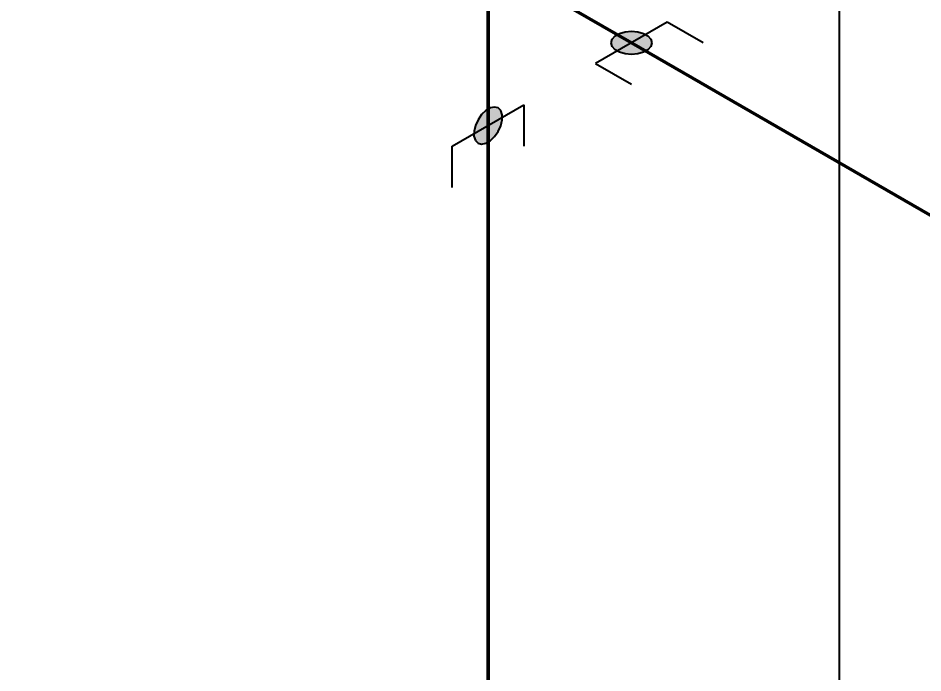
# Model space of a CAD drawing. Header units: millimetres. Extents: x 0 to 594, y 0 to 420.
# Drawn here: x 258.2 to 291.68, y 270.52 to 294.77 of the extents above; entities that cross this region are included whole.
import ezdxf

# ---------------------------------------------------------------- set-up
doc = ezdxf.new("R2010")
doc.units = ezdxf.units.MM
doc.header["$LTSCALE"] = 0.25
doc.layers.add('용접', color=1, linetype='Continuous')
doc.layers.add('치수', color=1, linetype='Continuous')
doc.layers.add('파이프 작은 보어', color=30, linetype='Continuous', lineweight=50)
doc.styles.add('AdskIsoMetric', font='arial.ttf', dxfattribs={"width": 0.8, "height": 2.5})
doc.styles.add('AdskIsoMetric-30', font='arial.ttf', dxfattribs={"width": 0.8, "height": 2.5})
doc.styles.add('AdskIsoMetric30', font='arial.ttf', dxfattribs={"width": 0.8, "oblique": 30, "height": 2.5})
doc.dimstyles.new('AdskIsoMetric', dxfattribs={"dimtxt": 2.5, "dimasz": 2.5, "dimexe": 1, "dimexo": 2, "dimgap": 0.8, "dimtad": 1, "dimdec": 0, "dimrnd": 1, "dimzin": 0, "dimdsep": 46, "dimtxsty": 'AdskIsoMetric', "dimcen": 0, "dimclrt": 7, "dimadec": 0, "dimazin": 0, "dimtfac": 1, "dimtdec": 0, "dimtmove": 1, "dimatfit": 3, "dimfxl": 0, "dimfrac": 2, "dimtolj": 1, "dimtzin": 0, "dimarcsym": 0})

# ---------------------------------------------------------------- blocks, each defined once
blk = doc.blocks.new('*D40')
at = {"layer": 'Defpoints', "color": 0}
for p in [(85.057, 307.918), (85.057, 292.918), (275.594, 197.911)]:
    blk.add_point(p, dxfattribs=at)
at = {"layer": '치수', "color": 0, "lineweight": -2}
for p, q in [((85.057, 305.608), (85.057, 291.763)), ((273.429, 184.161), (87.222, 291.668)), ((275.594, 195.601), (275.594, 181.756))]:
    blk.add_line(p, q, dxfattribs=at)
at = {"layer": '치수', "color": 0}
for points in [[(87.43, 292.029), (87.013, 291.307), (85.057, 292.918)], [(273.638, 184.521), (273.221, 183.8), (275.594, 182.911)]]:
    blk.add_solid(points, dxfattribs=at)
at = {"layer": '치수', "color": 7, "insert": (180.325, 240.531), "char_height": 2.5, "attachment_point": 5, "rotation": 330, "style": 'AdskIsoMetric-30'}
blk.add_mtext('\\A1;2672', dxfattribs=at)
blk = doc.blocks.new('*D41')
at = {"layer": 'Defpoints', "color": 0}
for p in [(275.594, 296.916), (288.585, 205.411), (275.594, 197.911)]:
    blk.add_point(p, dxfattribs=at)
at = {"layer": '치수', "color": 0, "lineweight": -2}
for p, q in [((277.594, 298.07), (289.585, 304.993)), ((288.585, 301.916), (288.585, 207.911)), ((277.594, 199.065), (289.585, 205.988))]:
    blk.add_line(p, q, dxfattribs=at)
at = {"layer": '치수', "color": 0}
for points in [[(288.168, 301.916), (289.001, 301.916), (288.585, 304.416)], [(288.168, 207.911), (289.001, 207.911), (288.585, 205.411)]]:
    blk.add_solid(points, dxfattribs=at)
at = {"layer": '치수', "color": 7, "insert": (286.319, 253.605), "char_height": 2.5, "attachment_point": 5, "rotation": 90, "style": 'AdskIsoMetric-30'}
blk.add_mtext('\\A1;4513', dxfattribs=at)
blk = doc.blocks.new('*D42')
at = {"layer": 'Defpoints', "color": 0}
for p in [(288.585, 304.416), (275.594, 296.916), (368.614, 243.211)]:
    blk.add_point(p, dxfattribs=at)
at = {"layer": '치수', "color": 0, "lineweight": -2}
for p, q in [((277.594, 298.07), (289.585, 304.993)), ((379.439, 251.961), (290.75, 303.166)), ((370.614, 244.366), (382.604, 251.288))]:
    blk.add_line(p, q, dxfattribs=at)
at = {"layer": '치수', "color": 0}
for points in [[(290.958, 303.527), (290.542, 302.805), (288.585, 304.416)], [(379.647, 252.322), (379.231, 251.6), (381.604, 250.711)]]:
    blk.add_solid(points, dxfattribs=at)
at = {"layer": '치수', "color": 7, "insert": (337.361, 278.872), "char_height": 2.5, "attachment_point": 5, "rotation": 330, "style": 'AdskIsoMetric30'}
blk.add_mtext('\\A1;706', dxfattribs=at)
blk = doc.blocks.new('엘보우-4-Iso2DSkew90')
at = {"color": 0, "linetype": 'ByBlock', "lineweight": -2, "extrusion": (-0.707107, -0.408248, 0.57735)}
for p, q in [((0, 0), (0, -6.124)), ((0, 0), (0, 0)), ((5.303, -3.062), (0, 0))]:
    blk.add_line(p, q, dxfattribs=at)
blk = doc.blocks.new('SocketWeld-2-IsoLeft')
blk.add_hatch(color=256).paths.add_polyline_path([(0.0405, 0.017), (0.0406, 0.0168), (0.0407, 0.0166), (0.0409, 0.0165), (0.041, 0.0163), (0.0412, 0.0161), (0.0413, 0.016), (0.0415, 0.0158), (0.0416, 0.0157), (0.0418, 0.0155), (0.0419, 0.0153), (0.042, 0.0152), (0.0422, 0.015), (0.0423, 0.0148), (0.0425, 0.0147), (0.0426, 0.0145), (0.0428, 0.0143), (0.0429, 0.0142), (0.0431, 0.014), (0.0432, 0.0138), (0.0433, 0.0137), (0.0435, 0.0135), (0.0436, 0.0134), (0.0438, 0.0132), (0.0439, 0.013), (0.0441, 0.0129), (0.0442, 0.0127), (0.0444, 0.0125), (0.0445, 0.0124), (0.0447, 0.0122), (0.0448, 0.012), (0.0449, 0.0119), (0.0451, 0.0117), (0.0452, 0.0115), (0.0454, 0.0114), (0.0455, 0.0112), (0.0457, 0.0111), (0.0458, 0.0109), (0.046, 0.0107), (0.0461, 0.0106), (0.0462, 0.0104), (0.0464, 0.0102), (0.0465, 0.0101), (0.0467, 0.0099), (0.0468, 0.0097), (0.047, 0.0096), (0.0471, 0.0094), (0.0473, 0.0092), (0.0474, 0.0091), (0.0476, 0.0089), (0.0476, 0.0089), (0.0476, 0.0087), (0.0477, 0.0086), (0.0477, 0.0084), (0.0478, 0.0082), (0.0478, 0.008), (0.0479, 0.0078), (0.0479, 0.0076), (0.048, 0.0075), (0.048, 0.0073), (0.0481, 0.0071), (0.0481, 0.0069), (0.0482, 0.0067), (0.0482, 0.0066), (0.0483, 0.0064), (0.0483, 0.0062), (0.0484, 0.006), (0.0484, 0.0058), (0.0485, 0.0056), (0.0485, 0.0055), (0.0486, 0.0053), (0.0486, 0.0051), (0.0487, 0.0049), (0.0487, 0.0047), (0.0488, 0.0046), (0.0488, 0.0044), (0.0489, 0.0042), (0.0489, 0.004), (0.049, 0.0038), (0.049, 0.0036), (0.0491, 0.0035), (0.0491, 0.0033), (0.0492, 0.0031), (0.0492, 0.0029), (0.0493, 0.0027), (0.0493, 0.0025), (0.0494, 0.0024), (0.0494, 0.0022), (0.0495, 0.002), (0.0495, 0.0018), (0.0496, 0.0016), (0.0496, 0.0015), (0.0497, 0.0013), (0.0497, 0.0011), (0.0498, 0.0009), (0.0498, 0.0007), (0.0499, 0.0005), (0.0499, 0.0004), (0.05, 0.0002), (0.05, 0), (0.05, 0), (0.05, -0.0002), (0.0499, -0.0004), (0.0499, -0.0005), (0.0498, -0.0007), (0.0498, -0.0009), (0.0497, -0.0011), (0.0497, -0.0013), (0.0496, -0.0015), (0.0496, -0.0016), (0.0495, -0.0018), (0.0495, -0.002), (0.0494, -0.0022), (0.0494, -0.0024), (0.0493, -0.0025), (0.0493, -0.0027), (0.0492, -0.0029), (0.0492, -0.0031), (0.0491, -0.0033), (0.0491, -0.0035), (0.049, -0.0036), (0.049, -0.0038), (0.0489, -0.004), (0.0489, -0.0042), (0.0488, -0.0044), (0.0488, -0.0046), (0.0487, -0.0047), (0.0487, -0.0049), (0.0486, -0.0051), (0.0486, -0.0053), (0.0485, -0.0055), (0.0485, -0.0056), (0.0484, -0.0058), (0.0484, -0.006), (0.0483, -0.0062), (0.0483, -0.0064), (0.0482, -0.0066), (0.0482, -0.0067), (0.0481, -0.0069), (0.0481, -0.0071), (0.048, -0.0073), (0.048, -0.0075), (0.0479, -0.0076), (0.0479, -0.0078), (0.0478, -0.008), (0.0478, -0.0082), (0.0477, -0.0084), (0.0477, -0.0086), (0.0476, -0.0087), (0.0476, -0.0089), (0.0476, -0.0089), (0.0474, -0.0091), (0.0473, -0.0092), (0.0471, -0.0094), (0.047, -0.0096), (0.0468, -0.0097), (0.0467, -0.0099), (0.0465, -0.0101), (0.0464, -0.0102), (0.0462, -0.0104), (0.0461, -0.0106), (0.046, -0.0107), (0.0458, -0.0109), (0.0457, -0.0111), (0.0455, -0.0112), (0.0454, -0.0114), (0.0452, -0.0115), (0.0451, -0.0117), (0.0449, -0.0119), (0.0448, -0.012), (0.0447, -0.0122), (0.0445, -0.0124), (0.0444, -0.0125), (0.0442, -0.0127), (0.0441, -0.0129), (0.0439, -0.013), (0.0438, -0.0132), (0.0436, -0.0134), (0.0435, -0.0135), (0.0433, -0.0137), (0.0432, -0.0138), (0.0431, -0.014), (0.0429, -0.0142), (0.0428, -0.0143), (0.0426, -0.0145), (0.0425, -0.0147), (0.0423, -0.0148), (0.0422, -0.015), (0.042, -0.0152), (0.0419, -0.0153), (0.0418, -0.0155), (0.0416, -0.0157), (0.0415, -0.0158), (0.0413, -0.016), (0.0412, -0.0161), (0.041, -0.0163), (0.0409, -0.0165), (0.0407, -0.0166), (0.0406, -0.0168), (0.0405, -0.017), (0.0405, -0.017), (0.0402, -0.0171), (0.04, -0.0172), (0.0398, -0.0174), (0.0395, -0.0175), (0.0393, -0.0176), (0.0391, -0.0177), (0.0389, -0.0179), (0.0386, -0.018), (0.0384, -0.0181), (0.0382, -0.0183), (0.038, -0.0184), (0.0377, -0.0185), (0.0375, -0.0187), (0.0373, -0.0188), (0.0371, -0.0189), (0.0368, -0.0191), (0.0366, -0.0192), (0.0364, -0.0193), (0.0362, -0.0194), (0.0359, -0.0196), (0.0357, -0.0197), (0.0355, -0.0198), (0.0353, -0.02), (0.035, -0.0201), (0.0348, -0.0202), (0.0346, -0.0204), (0.0344, -0.0205), (0.0341, -0.0206), (0.0339, -0.0207), (0.0337, -0.0209), (0.0335, -0.021), (0.0332, -0.0211), (0.033, -0.0213), (0.0328, -0.0214), (0.0325, -0.0215), (0.0323, -0.0217), (0.0321, -0.0218), (0.0319, -0.0219), (0.0316, -0.0221), (0.0314, -0.0222), (0.0312, -0.0223), (0.031, -0.0224), (0.0307, -0.0226), (0.0305, -0.0227), (0.0303, -0.0228), (0.0301, -0.023), (0.0298, -0.0231), (0.0296, -0.0232), (0.0294, -0.0234), (0.0294, -0.0234), (0.0291, -0.0234), (0.0288, -0.0235), (0.0285, -0.0236), (0.0283, -0.0237), (0.028, -0.0238), (0.0277, -0.0239), (0.0274, -0.0239), (0.0271, -0.024), (0.0268, -0.0241), (0.0265, -0.0242), (0.0263, -0.0243), (0.026, -0.0244), (0.0257, -0.0244), (0.0254, -0.0245), (0.0251, -0.0246), (0.0248, -0.0247), (0.0246, -0.0248), (0.0243, -0.0249), (0.024, -0.0249), (0.0237, -0.025), (0.0234, -0.0251), (0.0231, -0.0252), (0.0228, -0.0253), (0.0226, -0.0254), (0.0223, -0.0254), (0.022, -0.0255), (0.0217, -0.0256), (0.0214, -0.0257), (0.0211, -0.0258), (0.0209, -0.0259), (0.0206, -0.0259), (0.0203, -0.026), (0.02, -0.0261), (0.0197, -0.0262), (0.0194, -0.0263), (0.0191, -0.0264), (0.0189, -0.0265), (0.0186, -0.0265), (0.0183, -0.0266), (0.018, -0.0267), (0.0177, -0.0268), (0.0174, -0.0269), (0.0172, -0.027), (0.0169, -0.027), (0.0166, -0.0271), (0.0163, -0.0272), (0.016, -0.0273), (0.0157, -0.0274), (0.0155, -0.0275), (0.0155, -0.0275), (0.0151, -0.0275), (0.0148, -0.0275), (0.0145, -0.0275), (0.0142, -0.0276), (0.0139, -0.0276), (0.0136, -0.0276), (0.0132, -0.0277), (0.0129, -0.0277), (0.0126, -0.0277), (0.0123, -0.0277), (0.012, -0.0278), (0.0117, -0.0278), (0.0114, -0.0278), (0.011, -0.0279), (0.0107, -0.0279), (0.0104, -0.0279), (0.0101, -0.0279), (0.0098, -0.028), (0.0095, -0.028), (0.0091, -0.028), (0.0088, -0.0281), (0.0085, -0.0281), (0.0082, -0.0281), (0.0079, -0.0281), (0.0076, -0.0282), (0.0073, -0.0282), (0.0069, -0.0282), (0.0066, -0.0283), (0.0063, -0.0283), (0.006, -0.0283), (0.0057, -0.0283), (0.0054, -0.0284), (0.005, -0.0284), (0.0047, -0.0284), (0.0044, -0.0285), (0.0041, -0.0285), (0.0038, -0.0285), (0.0035, -0.0286), (0.0032, -0.0286), (0.0028, -0.0286), (0.0025, -0.0286), (0.0022, -0.0287), (0.0019, -0.0287), (0.0016, -0.0287), (0.0013, -0.0288), (0.0009, -0.0288), (0.0006, -0.0288), (0.0003, -0.0288), (0, -0.0289), (0, -0.0289), (-0.0003, -0.0288), (-0.0006, -0.0288), (-0.0009, -0.0288), (-0.0013, -0.0288), (-0.0016, -0.0287), (-0.0019, -0.0287), (-0.0022, -0.0287), (-0.0025, -0.0286), (-0.0028, -0.0286), (-0.0032, -0.0286), (-0.0035, -0.0286), (-0.0038, -0.0285), (-0.0041, -0.0285), (-0.0044, -0.0285), (-0.0047, -0.0284), (-0.005, -0.0284), (-0.0054, -0.0284), (-0.0057, -0.0283), (-0.006, -0.0283), (-0.0063, -0.0283), (-0.0066, -0.0283), (-0.0069, -0.0282), (-0.0073, -0.0282), (-0.0076, -0.0282), (-0.0079, -0.0281), (-0.0082, -0.0281), (-0.0085, -0.0281), (-0.0088, -0.0281), (-0.0091, -0.028), (-0.0095, -0.028), (-0.0098, -0.028), (-0.0101, -0.0279), (-0.0104, -0.0279), (-0.0107, -0.0279), (-0.011, -0.0279), (-0.0114, -0.0278), (-0.0117, -0.0278), (-0.012, -0.0278), (-0.0123, -0.0277), (-0.0126, -0.0277), (-0.0129, -0.0277), (-0.0132, -0.0277), (-0.0136, -0.0276), (-0.0139, -0.0276), (-0.0142, -0.0276), (-0.0145, -0.0275), (-0.0148, -0.0275), (-0.0151, -0.0275), (-0.0155, -0.0275), (-0.0155, -0.0275), (-0.0157, -0.0274), (-0.016, -0.0273), (-0.0163, -0.0272), (-0.0166, -0.0271), (-0.0169, -0.027), (-0.0172, -0.027), (-0.0174, -0.0269), (-0.0177, -0.0268), (-0.018, -0.0267), (-0.0183, -0.0266), (-0.0186, -0.0265), (-0.0189, -0.0265), (-0.0191, -0.0264), (-0.0194, -0.0263), (-0.0197, -0.0262), (-0.02, -0.0261), (-0.0203, -0.026), (-0.0206, -0.0259), (-0.0209, -0.0259), (-0.0211, -0.0258), (-0.0214, -0.0257), (-0.0217, -0.0256), (-0.022, -0.0255), (-0.0223, -0.0254), (-0.0226, -0.0254), (-0.0228, -0.0253), (-0.0231, -0.0252), (-0.0234, -0.0251), (-0.0237, -0.025), (-0.024, -0.0249), (-0.0243, -0.0249), (-0.0246, -0.0248), (-0.0248, -0.0247), (-0.0251, -0.0246), (-0.0254, -0.0245), (-0.0257, -0.0244), (-0.026, -0.0244), (-0.0263, -0.0243), (-0.0265, -0.0242), (-0.0268, -0.0241), (-0.0271, -0.024), (-0.0274, -0.0239), (-0.0277, -0.0239), (-0.028, -0.0238), (-0.0283, -0.0237), (-0.0285, -0.0236), (-0.0288, -0.0235), (-0.0291, -0.0234), (-0.0294, -0.0234), (-0.0294, -0.0234), (-0.0296, -0.0232), (-0.0298, -0.0231), (-0.0301, -0.023), (-0.0303, -0.0228), (-0.0305, -0.0227), (-0.0307, -0.0226), (-0.031, -0.0224), (-0.0312, -0.0223), (-0.0314, -0.0222), (-0.0316, -0.0221), (-0.0319, -0.0219), (-0.0321, -0.0218), (-0.0323, -0.0217), (-0.0325, -0.0215), (-0.0328, -0.0214), (-0.033, -0.0213), (-0.0332, -0.0211), (-0.0335, -0.021), (-0.0337, -0.0209), (-0.0339, -0.0207), (-0.0341, -0.0206), (-0.0344, -0.0205), (-0.0346, -0.0204), (-0.0348, -0.0202), (-0.035, -0.0201), (-0.0353, -0.02), (-0.0355, -0.0198), (-0.0357, -0.0197), (-0.0359, -0.0196), (-0.0362, -0.0194), (-0.0364, -0.0193), (-0.0366, -0.0192), (-0.0368, -0.0191), (-0.0371, -0.0189), (-0.0373, -0.0188), (-0.0375, -0.0187), (-0.0377, -0.0185), (-0.038, -0.0184), (-0.0382, -0.0183), (-0.0384, -0.0181), (-0.0386, -0.018), (-0.0389, -0.0179), (-0.0391, -0.0177), (-0.0393, -0.0176), (-0.0395, -0.0175), (-0.0398, -0.0174), (-0.04, -0.0172), (-0.0402, -0.0171), (-0.0405, -0.017), (-0.0405, -0.017), (-0.0406, -0.0168), (-0.0407, -0.0166), (-0.0409, -0.0165), (-0.041, -0.0163), (-0.0412, -0.0161), (-0.0413, -0.016), (-0.0415, -0.0158), (-0.0416, -0.0157), (-0.0418, -0.0155), (-0.0419, -0.0153), (-0.042, -0.0152), (-0.0422, -0.015), (-0.0423, -0.0148), (-0.0425, -0.0147), (-0.0426, -0.0145), (-0.0428, -0.0143), (-0.0429, -0.0142), (-0.0431, -0.014), (-0.0432, -0.0138), (-0.0433, -0.0137), (-0.0435, -0.0135), (-0.0436, -0.0134), (-0.0438, -0.0132), (-0.0439, -0.013), (-0.0441, -0.0129), (-0.0442, -0.0127), (-0.0444, -0.0125), (-0.0445, -0.0124), (-0.0447, -0.0122), (-0.0448, -0.012), (-0.0449, -0.0119), (-0.0451, -0.0117), (-0.0452, -0.0115), (-0.0454, -0.0114), (-0.0455, -0.0112), (-0.0457, -0.0111), (-0.0458, -0.0109), (-0.046, -0.0107), (-0.0461, -0.0106), (-0.0462, -0.0104), (-0.0464, -0.0102), (-0.0465, -0.0101), (-0.0467, -0.0099), (-0.0468, -0.0097), (-0.047, -0.0096), (-0.0471, -0.0094), (-0.0473, -0.0092), (-0.0474, -0.0091), (-0.0476, -0.0089), (-0.0476, -0.0089), (-0.0476, -0.0087), (-0.0477, -0.0086), (-0.0477, -0.0084), (-0.0478, -0.0082), (-0.0478, -0.008), (-0.0479, -0.0078), (-0.0479, -0.0076), (-0.048, -0.0075), (-0.048, -0.0073), (-0.0481, -0.0071), (-0.0481, -0.0069), (-0.0482, -0.0067), (-0.0482, -0.0066), (-0.0483, -0.0064), (-0.0483, -0.0062), (-0.0484, -0.006), (-0.0484, -0.0058), (-0.0485, -0.0056), (-0.0485, -0.0055), (-0.0486, -0.0053), (-0.0486, -0.0051), (-0.0487, -0.0049), (-0.0487, -0.0047), (-0.0488, -0.0046), (-0.0488, -0.0044), (-0.0489, -0.0042), (-0.0489, -0.004), (-0.049, -0.0038), (-0.049, -0.0036), (-0.0491, -0.0035), (-0.0491, -0.0033), (-0.0492, -0.0031), (-0.0492, -0.0029), (-0.0493, -0.0027), (-0.0493, -0.0025), (-0.0494, -0.0024), (-0.0494, -0.0022), (-0.0495, -0.002), (-0.0495, -0.0018), (-0.0496, -0.0016), (-0.0496, -0.0015), (-0.0497, -0.0013), (-0.0497, -0.0011), (-0.0498, -0.0009), (-0.0498, -0.0007), (-0.0499, -0.0005), (-0.0499, -0.0004), (-0.05, -0.0002), (-0.05, 0), (-0.05, 0), (-0.05, 0.0002), (-0.0499, 0.0004), (-0.0499, 0.0005), (-0.0498, 0.0007), (-0.0498, 0.0009), (-0.0497, 0.0011), (-0.0497, 0.0013), (-0.0496, 0.0015), (-0.0496, 0.0016), (-0.0495, 0.0018), (-0.0495, 0.002), (-0.0494, 0.0022), (-0.0494, 0.0024), (-0.0493, 0.0025), (-0.0493, 0.0027), (-0.0492, 0.0029), (-0.0492, 0.0031), (-0.0491, 0.0033), (-0.0491, 0.0035), (-0.049, 0.0036), (-0.049, 0.0038), (-0.0489, 0.004), (-0.0489, 0.0042), (-0.0488, 0.0044), (-0.0488, 0.0046), (-0.0487, 0.0047), (-0.0487, 0.0049), (-0.0486, 0.0051), (-0.0486, 0.0053), (-0.0485, 0.0055), (-0.0485, 0.0056), (-0.0484, 0.0058), (-0.0484, 0.006), (-0.0483, 0.0062), (-0.0483, 0.0064), (-0.0482, 0.0066), (-0.0482, 0.0067), (-0.0481, 0.0069), (-0.0481, 0.0071), (-0.048, 0.0073), (-0.048, 0.0075), (-0.0479, 0.0076), (-0.0479, 0.0078), (-0.0478, 0.008), (-0.0478, 0.0082), (-0.0477, 0.0084), (-0.0477, 0.0086), (-0.0476, 0.0087), (-0.0476, 0.0089), (-0.0476, 0.0089), (-0.0474, 0.0091), (-0.0473, 0.0092), (-0.0471, 0.0094), (-0.047, 0.0096), (-0.0468, 0.0097), (-0.0467, 0.0099), (-0.0465, 0.0101), (-0.0464, 0.0102), (-0.0462, 0.0104), (-0.0461, 0.0106), (-0.046, 0.0107), (-0.0458, 0.0109), (-0.0457, 0.0111), (-0.0455, 0.0112), (-0.0454, 0.0114), (-0.0452, 0.0115), (-0.0451, 0.0117), (-0.0449, 0.0119), (-0.0448, 0.012), (-0.0447, 0.0122), (-0.0445, 0.0124), (-0.0444, 0.0125), (-0.0442, 0.0127), (-0.0441, 0.0129), (-0.0439, 0.013), (-0.0438, 0.0132), (-0.0436, 0.0134), (-0.0435, 0.0135), (-0.0433, 0.0137), (-0.0432, 0.0138), (-0.0431, 0.014), (-0.0429, 0.0142), (-0.0428, 0.0143), (-0.0426, 0.0145), (-0.0425, 0.0147), (-0.0423, 0.0148), (-0.0422, 0.015), (-0.042, 0.0152), (-0.0419, 0.0153), (-0.0418, 0.0155), (-0.0416, 0.0157), (-0.0415, 0.0158), (-0.0413, 0.016), (-0.0412, 0.0161), (-0.041, 0.0163), (-0.0409, 0.0165), (-0.0407, 0.0166), (-0.0406, 0.0168), (-0.0405, 0.017), (-0.0405, 0.017), (-0.0402, 0.0171), (-0.04, 0.0172), (-0.0398, 0.0174), (-0.0395, 0.0175), (-0.0393, 0.0176), (-0.0391, 0.0177), (-0.0389, 0.0179), (-0.0386, 0.018), (-0.0384, 0.0181), (-0.0382, 0.0183), (-0.038, 0.0184), (-0.0377, 0.0185), (-0.0375, 0.0187), (-0.0373, 0.0188), (-0.0371, 0.0189), (-0.0368, 0.0191), (-0.0366, 0.0192), (-0.0364, 0.0193), (-0.0362, 0.0194), (-0.0359, 0.0196), (-0.0357, 0.0197), (-0.0355, 0.0198), (-0.0353, 0.02), (-0.035, 0.0201), (-0.0348, 0.0202), (-0.0346, 0.0204), (-0.0344, 0.0205), (-0.0341, 0.0206), (-0.0339, 0.0207), (-0.0337, 0.0209), (-0.0335, 0.021), (-0.0332, 0.0211), (-0.033, 0.0213), (-0.0328, 0.0214), (-0.0325, 0.0215), (-0.0323, 0.0217), (-0.0321, 0.0218), (-0.0319, 0.0219), (-0.0316, 0.0221), (-0.0314, 0.0222), (-0.0312, 0.0223), (-0.031, 0.0224), (-0.0307, 0.0226), (-0.0305, 0.0227), (-0.0303, 0.0228), (-0.0301, 0.023), (-0.0298, 0.0231), (-0.0296, 0.0232), (-0.0294, 0.0234), (-0.0294, 0.0234), (-0.0291, 0.0234), (-0.0288, 0.0235), (-0.0285, 0.0236), (-0.0283, 0.0237), (-0.028, 0.0238), (-0.0277, 0.0239), (-0.0274, 0.0239), (-0.0271, 0.024), (-0.0268, 0.0241), (-0.0265, 0.0242), (-0.0263, 0.0243), (-0.026, 0.0244), (-0.0257, 0.0244), (-0.0254, 0.0245), (-0.0251, 0.0246), (-0.0248, 0.0247), (-0.0246, 0.0248), (-0.0243, 0.0249), (-0.024, 0.0249), (-0.0237, 0.025), (-0.0234, 0.0251), (-0.0231, 0.0252), (-0.0228, 0.0253), (-0.0226, 0.0254), (-0.0223, 0.0254), (-0.022, 0.0255), (-0.0217, 0.0256), (-0.0214, 0.0257), (-0.0211, 0.0258), (-0.0209, 0.0259), (-0.0206, 0.0259), (-0.0203, 0.026), (-0.02, 0.0261), (-0.0197, 0.0262), (-0.0194, 0.0263), (-0.0191, 0.0264), (-0.0189, 0.0265), (-0.0186, 0.0265), (-0.0183, 0.0266), (-0.018, 0.0267), (-0.0177, 0.0268), (-0.0174, 0.0269), (-0.0172, 0.027), (-0.0169, 0.027), (-0.0166, 0.0271), (-0.0163, 0.0272), (-0.016, 0.0273), (-0.0157, 0.0274), (-0.0155, 0.0275), (-0.0155, 0.0275), (-0.0151, 0.0275), (-0.0148, 0.0275), (-0.0145, 0.0275), (-0.0142, 0.0276), (-0.0139, 0.0276), (-0.0136, 0.0276), (-0.0132, 0.0277), (-0.0129, 0.0277), (-0.0126, 0.0277), (-0.0123, 0.0277), (-0.012, 0.0278), (-0.0117, 0.0278), (-0.0114, 0.0278), (-0.011, 0.0279), (-0.0107, 0.0279), (-0.0104, 0.0279), (-0.0101, 0.0279), (-0.0098, 0.028), (-0.0095, 0.028), (-0.0091, 0.028), (-0.0088, 0.0281), (-0.0085, 0.0281), (-0.0082, 0.0281), (-0.0079, 0.0281), (-0.0076, 0.0282), (-0.0073, 0.0282), (-0.0069, 0.0282), (-0.0066, 0.0283), (-0.0063, 0.0283), (-0.006, 0.0283), (-0.0057, 0.0283), (-0.0054, 0.0284), (-0.005, 0.0284), (-0.0047, 0.0284), (-0.0044, 0.0285), (-0.0041, 0.0285), (-0.0038, 0.0285), (-0.0035, 0.0286), (-0.0032, 0.0286), (-0.0028, 0.0286), (-0.0025, 0.0286), (-0.0022, 0.0287), (-0.0019, 0.0287), (-0.0016, 0.0287), (-0.0013, 0.0288), (-0.0009, 0.0288), (-0.0006, 0.0288), (-0.0003, 0.0288), (0, 0.0289), (0, 0.0289), (0.0003, 0.0288), (0.0006, 0.0288), (0.0009, 0.0288), (0.0013, 0.0288), (0.0016, 0.0287), (0.0019, 0.0287), (0.0022, 0.0287), (0.0025, 0.0286), (0.0028, 0.0286), (0.0032, 0.0286), (0.0035, 0.0286), (0.0038, 0.0285), (0.0041, 0.0285), (0.0044, 0.0285), (0.0047, 0.0284), (0.005, 0.0284), (0.0054, 0.0284), (0.0057, 0.0283), (0.006, 0.0283), (0.0063, 0.0283), (0.0066, 0.0283), (0.0069, 0.0282), (0.0073, 0.0282), (0.0076, 0.0282), (0.0079, 0.0281), (0.0082, 0.0281), (0.0085, 0.0281), (0.0088, 0.0281), (0.0091, 0.028), (0.0095, 0.028), (0.0098, 0.028), (0.0101, 0.0279), (0.0104, 0.0279), (0.0107, 0.0279), (0.011, 0.0279), (0.0114, 0.0278), (0.0117, 0.0278), (0.012, 0.0278), (0.0123, 0.0277), (0.0126, 0.0277), (0.0129, 0.0277), (0.0132, 0.0277), (0.0136, 0.0276), (0.0139, 0.0276), (0.0142, 0.0276), (0.0145, 0.0275), (0.0148, 0.0275), (0.0151, 0.0275), (0.0155, 0.0275), (0.0155, 0.0275), (0.0157, 0.0274), (0.016, 0.0273), (0.0163, 0.0272), (0.0166, 0.0271), (0.0169, 0.027), (0.0172, 0.027), (0.0174, 0.0269), (0.0177, 0.0268), (0.018, 0.0267), (0.0183, 0.0266), (0.0186, 0.0265), (0.0189, 0.0265), (0.0191, 0.0264), (0.0194, 0.0263), (0.0197, 0.0262), (0.02, 0.0261), (0.0203, 0.026), (0.0206, 0.0259), (0.0209, 0.0259), (0.0211, 0.0258), (0.0214, 0.0257), (0.0217, 0.0256), (0.022, 0.0255), (0.0223, 0.0254), (0.0226, 0.0254), (0.0228, 0.0253), (0.0231, 0.0252), (0.0234, 0.0251), (0.0237, 0.025), (0.024, 0.0249), (0.0243, 0.0249), (0.0246, 0.0248), (0.0248, 0.0247), (0.0251, 0.0246), (0.0254, 0.0245), (0.0257, 0.0244), (0.026, 0.0244), (0.0263, 0.0243), (0.0265, 0.0242), (0.0268, 0.0241), (0.0271, 0.024), (0.0274, 0.0239), (0.0277, 0.0239), (0.028, 0.0238), (0.0283, 0.0237), (0.0285, 0.0236), (0.0288, 0.0235), (0.0291, 0.0234), (0.0294, 0.0234), (0.0294, 0.0234), (0.0296, 0.0232), (0.0298, 0.0231), (0.0301, 0.023), (0.0303, 0.0228), (0.0305, 0.0227), (0.0307, 0.0226), (0.031, 0.0224), (0.0312, 0.0223), (0.0314, 0.0222), (0.0316, 0.0221), (0.0319, 0.0219), (0.0321, 0.0218), (0.0323, 0.0217), (0.0325, 0.0215), (0.0328, 0.0214), (0.033, 0.0213), (0.0332, 0.0211), (0.0335, 0.021), (0.0337, 0.0209), (0.0339, 0.0207), (0.0341, 0.0206), (0.0344, 0.0205), (0.0346, 0.0204), (0.0348, 0.0202), (0.035, 0.0201), (0.0353, 0.02), (0.0355, 0.0198), (0.0357, 0.0197), (0.0359, 0.0196), (0.0362, 0.0194), (0.0364, 0.0193), (0.0366, 0.0192), (0.0368, 0.0191), (0.0371, 0.0189), (0.0373, 0.0188), (0.0375, 0.0187), (0.0377, 0.0185), (0.038, 0.0184), (0.0382, 0.0183), (0.0384, 0.0181), (0.0386, 0.018), (0.0389, 0.0179), (0.0391, 0.0177), (0.0393, 0.0176), (0.0395, 0.0175), (0.0398, 0.0174), (0.04, 0.0172), (0.0402, 0.0171)], flags=0)
at = {"color": 0, "linetype": 'ByBlock', "lineweight": -2, "extrusion": (0, -0.816497, -0.57735)}
for p, q in [((0.0884, 0.051), (0, 0.1021)), ((-0.0884, -0.051), (0.0884, 0.051)), ((-0.0405, 0.017), (-0.0294, 0.0234)), ((-0.0294, 0.0234), (-0.0155, 0.0275)), ((-0.0155, 0.0275), (0, 0.0289)), ((0, 0.0289), (0.0155, 0.0275)), ((0.0155, 0.0275), (0.0294, 0.0234)), ((0.0294, 0.0234), (0.0405, 0.017)), ((-0.1768, 0), (-0.0884, -0.051)), ((-0.05, 0), (-0.0476, 0.0089)), ((-0.0476, -0.0089), (-0.05, 0)), ((-0.0476, 0.0089), (-0.0405, 0.017)), ((0.0405, 0.017), (0.0476, 0.0089)), ((0.0476, 0.0089), (0.05, 0)), ((-0.0405, -0.017), (-0.0476, -0.0089)), ((-0.0294, -0.0234), (-0.0405, -0.017)), ((0.0405, -0.017), (0.0294, -0.0234)), ((0.0476, -0.0089), (0.0405, -0.017)), ((0.05, 0), (0.0476, -0.0089)), ((-0.0155, -0.0275), (-0.0294, -0.0234)), ((0, -0.0289), (-0.0155, -0.0275)), ((0.0155, -0.0275), (0, -0.0289)), ((0.0294, -0.0234), (0.0155, -0.0275))]:
    blk.add_line(p, q, dxfattribs=at)
blk = doc.blocks.new('SocketWeld-2-IsoRight')
blk.add_hatch(color=256).paths.add_polyline_path([(0.0055, -0.0435), (0.0057, -0.0436), (0.006, -0.0436), (0.0062, -0.0436), (0.0064, -0.0437), (0.0066, -0.0437), (0.0068, -0.0438), (0.007, -0.0438), (0.0072, -0.0439), (0.0075, -0.0439), (0.0077, -0.0439), (0.0079, -0.044), (0.0081, -0.044), (0.0083, -0.0441), (0.0085, -0.0441), (0.0088, -0.0442), (0.009, -0.0442), (0.0092, -0.0443), (0.0094, -0.0443), (0.0096, -0.0443), (0.0098, -0.0444), (0.01, -0.0444), (0.0103, -0.0445), (0.0105, -0.0445), (0.0107, -0.0446), (0.0109, -0.0446), (0.0111, -0.0446), (0.0113, -0.0447), (0.0115, -0.0447), (0.0118, -0.0448), (0.012, -0.0448), (0.0122, -0.0449), (0.0124, -0.0449), (0.0126, -0.0449), (0.0128, -0.045), (0.013, -0.045), (0.0133, -0.0451), (0.0135, -0.0451), (0.0137, -0.0452), (0.0139, -0.0452), (0.0141, -0.0453), (0.0143, -0.0453), (0.0145, -0.0453), (0.0148, -0.0454), (0.015, -0.0454), (0.0152, -0.0455), (0.0154, -0.0455), (0.0156, -0.0456), (0.0158, -0.0456), (0.0161, -0.0456), (0.0161, -0.0456), (0.0162, -0.0456), (0.0164, -0.0455), (0.0166, -0.0455), (0.0168, -0.0455), (0.017, -0.0454), (0.0171, -0.0454), (0.0173, -0.0453), (0.0175, -0.0453), (0.0177, -0.0452), (0.0179, -0.0452), (0.0181, -0.0451), (0.0182, -0.0451), (0.0184, -0.045), (0.0186, -0.045), (0.0188, -0.0449), (0.019, -0.0449), (0.0192, -0.0448), (0.0193, -0.0448), (0.0195, -0.0447), (0.0197, -0.0447), (0.0199, -0.0446), (0.0201, -0.0446), (0.0203, -0.0445), (0.0204, -0.0445), (0.0206, -0.0444), (0.0208, -0.0444), (0.021, -0.0444), (0.0212, -0.0443), (0.0213, -0.0443), (0.0215, -0.0442), (0.0217, -0.0442), (0.0219, -0.0441), (0.0221, -0.0441), (0.0223, -0.044), (0.0224, -0.044), (0.0226, -0.0439), (0.0228, -0.0439), (0.023, -0.0438), (0.0232, -0.0438), (0.0234, -0.0437), (0.0235, -0.0437), (0.0237, -0.0436), (0.0239, -0.0436), (0.0241, -0.0435), (0.0243, -0.0435), (0.0245, -0.0434), (0.0246, -0.0434), (0.0248, -0.0433), (0.025, -0.0433), (0.025, -0.0433), (0.0251, -0.0432), (0.0253, -0.043), (0.0254, -0.0429), (0.0255, -0.0428), (0.0257, -0.0426), (0.0258, -0.0425), (0.0259, -0.0424), (0.0261, -0.0422), (0.0262, -0.0421), (0.0263, -0.042), (0.0265, -0.0418), (0.0266, -0.0417), (0.0267, -0.0416), (0.0269, -0.0414), (0.027, -0.0413), (0.0271, -0.0412), (0.0273, -0.041), (0.0274, -0.0409), (0.0275, -0.0408), (0.0277, -0.0406), (0.0278, -0.0405), (0.0279, -0.0403), (0.0281, -0.0402), (0.0282, -0.0401), (0.0283, -0.0399), (0.0284, -0.0398), (0.0286, -0.0397), (0.0287, -0.0395), (0.0288, -0.0394), (0.029, -0.0393), (0.0291, -0.0391), (0.0292, -0.039), (0.0294, -0.0389), (0.0295, -0.0387), (0.0296, -0.0386), (0.0298, -0.0385), (0.0299, -0.0383), (0.03, -0.0382), (0.0302, -0.0381), (0.0303, -0.0379), (0.0304, -0.0378), (0.0306, -0.0377), (0.0307, -0.0375), (0.0308, -0.0374), (0.031, -0.0373), (0.0311, -0.0371), (0.0312, -0.037), (0.0314, -0.0369), (0.0315, -0.0367), (0.0315, -0.0367), (0.0316, -0.0365), (0.0316, -0.0363), (0.0317, -0.0361), (0.0318, -0.0359), (0.0319, -0.0357), (0.0319, -0.0355), (0.032, -0.0353), (0.0321, -0.0351), (0.0321, -0.0349), (0.0322, -0.0346), (0.0323, -0.0344), (0.0323, -0.0342), (0.0324, -0.034), (0.0325, -0.0338), (0.0325, -0.0336), (0.0326, -0.0334), (0.0327, -0.0332), (0.0328, -0.033), (0.0328, -0.0328), (0.0329, -0.0326), (0.033, -0.0324), (0.033, -0.0322), (0.0331, -0.0319), (0.0332, -0.0317), (0.0332, -0.0315), (0.0333, -0.0313), (0.0334, -0.0311), (0.0335, -0.0309), (0.0335, -0.0307), (0.0336, -0.0305), (0.0337, -0.0303), (0.0337, -0.0301), (0.0338, -0.0299), (0.0339, -0.0297), (0.0339, -0.0295), (0.034, -0.0292), (0.0341, -0.029), (0.0342, -0.0288), (0.0342, -0.0286), (0.0343, -0.0284), (0.0344, -0.0282), (0.0344, -0.028), (0.0345, -0.0278), (0.0346, -0.0276), (0.0346, -0.0274), (0.0347, -0.0272), (0.0348, -0.027), (0.0349, -0.0268), (0.0349, -0.0265), (0.0349, -0.0265), (0.0349, -0.0263), (0.0349, -0.026), (0.0349, -0.0258), (0.0349, -0.0255), (0.0349, -0.0252), (0.0349, -0.025), (0.0349, -0.0247), (0.0349, -0.0245), (0.0349, -0.0242), (0.0349, -0.0239), (0.0349, -0.0237), (0.0349, -0.0234), (0.0349, -0.0232), (0.0349, -0.0229), (0.0349, -0.0226), (0.0349, -0.0224), (0.0349, -0.0221), (0.0349, -0.0219), (0.0349, -0.0216), (0.0349, -0.0213), (0.0349, -0.0211), (0.0349, -0.0208), (0.0349, -0.0206), (0.0349, -0.0203), (0.0349, -0.02), (0.0349, -0.0198), (0.0349, -0.0195), (0.0349, -0.0192), (0.0349, -0.019), (0.0349, -0.0187), (0.0349, -0.0185), (0.0349, -0.0182), (0.0349, -0.0179), (0.0349, -0.0177), (0.0349, -0.0174), (0.0349, -0.0172), (0.0349, -0.0169), (0.0349, -0.0166), (0.0349, -0.0164), (0.0349, -0.0161), (0.0349, -0.0159), (0.0349, -0.0156), (0.0349, -0.0153), (0.0349, -0.0151), (0.0349, -0.0148), (0.0349, -0.0146), (0.0349, -0.0143), (0.0349, -0.014), (0.0349, -0.0138), (0.0349, -0.0138), (0.0349, -0.0135), (0.0348, -0.0132), (0.0347, -0.0129), (0.0346, -0.0126), (0.0346, -0.0123), (0.0345, -0.012), (0.0344, -0.0118), (0.0344, -0.0115), (0.0343, -0.0112), (0.0342, -0.0109), (0.0342, -0.0106), (0.0341, -0.0103), (0.034, -0.01), (0.0339, -0.0097), (0.0339, -0.0095), (0.0338, -0.0092), (0.0337, -0.0089), (0.0337, -0.0086), (0.0336, -0.0083), (0.0335, -0.008), (0.0335, -0.0077), (0.0334, -0.0074), (0.0333, -0.0071), (0.0332, -0.0069), (0.0332, -0.0066), (0.0331, -0.0063), (0.033, -0.006), (0.033, -0.0057), (0.0329, -0.0054), (0.0328, -0.0051), (0.0328, -0.0048), (0.0327, -0.0046), (0.0326, -0.0043), (0.0325, -0.004), (0.0325, -0.0037), (0.0324, -0.0034), (0.0323, -0.0031), (0.0323, -0.0028), (0.0322, -0.0025), (0.0321, -0.0022), (0.0321, -0.002), (0.032, -0.0017), (0.0319, -0.0014), (0.0319, -0.0011), (0.0318, -0.0008), (0.0317, -0.0005), (0.0316, -0.0002), (0.0316, 0.0001), (0.0315, 0.0003), (0.0315, 0.0003), (0.0314, 0.0006), (0.0312, 0.0009), (0.0311, 0.0012), (0.031, 0.0015), (0.0308, 0.0018), (0.0307, 0.0021), (0.0306, 0.0024), (0.0304, 0.0026), (0.0303, 0.0029), (0.0302, 0.0032), (0.03, 0.0035), (0.0299, 0.0038), (0.0298, 0.0041), (0.0296, 0.0044), (0.0295, 0.0047), (0.0294, 0.0049), (0.0292, 0.0052), (0.0291, 0.0055), (0.029, 0.0058), (0.0288, 0.0061), (0.0287, 0.0064), (0.0286, 0.0067), (0.0284, 0.007), (0.0283, 0.0072), (0.0282, 0.0075), (0.0281, 0.0078), (0.0279, 0.0081), (0.0278, 0.0084), (0.0277, 0.0087), (0.0275, 0.009), (0.0274, 0.0093), (0.0273, 0.0095), (0.0271, 0.0098), (0.027, 0.0101), (0.0269, 0.0104), (0.0267, 0.0107), (0.0266, 0.011), (0.0265, 0.0113), (0.0263, 0.0116), (0.0262, 0.0118), (0.0261, 0.0121), (0.0259, 0.0124), (0.0258, 0.0127), (0.0257, 0.013), (0.0255, 0.0133), (0.0254, 0.0136), (0.0253, 0.0139), (0.0251, 0.0141), (0.025, 0.0144), (0.025, 0.0144), (0.0248, 0.0147), (0.0246, 0.015), (0.0245, 0.0152), (0.0243, 0.0155), (0.0241, 0.0157), (0.0239, 0.016), (0.0237, 0.0162), (0.0235, 0.0165), (0.0234, 0.0168), (0.0232, 0.017), (0.023, 0.0173), (0.0228, 0.0175), (0.0226, 0.0178), (0.0224, 0.0181), (0.0223, 0.0183), (0.0221, 0.0186), (0.0219, 0.0188), (0.0217, 0.0191), (0.0215, 0.0193), (0.0213, 0.0196), (0.0212, 0.0199), (0.021, 0.0201), (0.0208, 0.0204), (0.0206, 0.0206), (0.0204, 0.0209), (0.0203, 0.0212), (0.0201, 0.0214), (0.0199, 0.0217), (0.0197, 0.0219), (0.0195, 0.0222), (0.0193, 0.0225), (0.0192, 0.0227), (0.019, 0.023), (0.0188, 0.0232), (0.0186, 0.0235), (0.0184, 0.0237), (0.0182, 0.024), (0.0181, 0.0243), (0.0179, 0.0245), (0.0177, 0.0248), (0.0175, 0.025), (0.0173, 0.0253), (0.0171, 0.0256), (0.017, 0.0258), (0.0168, 0.0261), (0.0166, 0.0263), (0.0164, 0.0266), (0.0162, 0.0268), (0.0161, 0.0271), (0.0161, 0.0271), (0.0158, 0.0273), (0.0156, 0.0275), (0.0154, 0.0277), (0.0152, 0.0279), (0.015, 0.0281), (0.0148, 0.0283), (0.0145, 0.0285), (0.0143, 0.0287), (0.0141, 0.0289), (0.0139, 0.0292), (0.0137, 0.0294), (0.0135, 0.0296), (0.0133, 0.0298), (0.013, 0.03), (0.0128, 0.0302), (0.0126, 0.0304), (0.0124, 0.0306), (0.0122, 0.0308), (0.012, 0.031), (0.0118, 0.0312), (0.0115, 0.0314), (0.0113, 0.0316), (0.0111, 0.0318), (0.0109, 0.032), (0.0107, 0.0322), (0.0105, 0.0324), (0.0103, 0.0326), (0.01, 0.0328), (0.0098, 0.033), (0.0096, 0.0332), (0.0094, 0.0334), (0.0092, 0.0337), (0.009, 0.0339), (0.0088, 0.0341), (0.0085, 0.0343), (0.0083, 0.0345), (0.0081, 0.0347), (0.0079, 0.0349), (0.0077, 0.0351), (0.0075, 0.0353), (0.0072, 0.0355), (0.007, 0.0357), (0.0068, 0.0359), (0.0066, 0.0361), (0.0064, 0.0363), (0.0062, 0.0365), (0.006, 0.0367), (0.0057, 0.0369), (0.0055, 0.0371), (0.0055, 0.0371), (0.0053, 0.0373), (0.0051, 0.0374), (0.0049, 0.0375), (0.0046, 0.0377), (0.0044, 0.0378), (0.0042, 0.0379), (0.004, 0.038), (0.0037, 0.0382), (0.0035, 0.0383), (0.0033, 0.0384), (0.003, 0.0386), (0.0028, 0.0387), (0.0026, 0.0388), (0.0024, 0.039), (0.0021, 0.0391), (0.0019, 0.0392), (0.0017, 0.0393), (0.0015, 0.0395), (0.0012, 0.0396), (0.001, 0.0397), (0.0008, 0.0399), (0.0006, 0.04), (0.0003, 0.0401), (0.0001, 0.0403), (-0.0001, 0.0404), (-0.0003, 0.0405), (-0.0006, 0.0406), (-0.0008, 0.0408), (-0.001, 0.0409), (-0.0012, 0.041), (-0.0015, 0.0412), (-0.0017, 0.0413), (-0.0019, 0.0414), (-0.0021, 0.0416), (-0.0024, 0.0417), (-0.0026, 0.0418), (-0.0028, 0.042), (-0.003, 0.0421), (-0.0033, 0.0422), (-0.0035, 0.0423), (-0.0037, 0.0425), (-0.004, 0.0426), (-0.0042, 0.0427), (-0.0044, 0.0429), (-0.0046, 0.043), (-0.0049, 0.0431), (-0.0051, 0.0433), (-0.0053, 0.0434), (-0.0055, 0.0435), (-0.0055, 0.0435), (-0.0057, 0.0436), (-0.006, 0.0436), (-0.0062, 0.0436), (-0.0064, 0.0437), (-0.0066, 0.0437), (-0.0068, 0.0438), (-0.007, 0.0438), (-0.0072, 0.0439), (-0.0075, 0.0439), (-0.0077, 0.0439), (-0.0079, 0.044), (-0.0081, 0.044), (-0.0083, 0.0441), (-0.0085, 0.0441), (-0.0088, 0.0442), (-0.009, 0.0442), (-0.0092, 0.0443), (-0.0094, 0.0443), (-0.0096, 0.0443), (-0.0098, 0.0444), (-0.01, 0.0444), (-0.0103, 0.0445), (-0.0105, 0.0445), (-0.0107, 0.0446), (-0.0109, 0.0446), (-0.0111, 0.0446), (-0.0113, 0.0447), (-0.0115, 0.0447), (-0.0118, 0.0448), (-0.012, 0.0448), (-0.0122, 0.0449), (-0.0124, 0.0449), (-0.0126, 0.0449), (-0.0128, 0.045), (-0.013, 0.045), (-0.0133, 0.0451), (-0.0135, 0.0451), (-0.0137, 0.0452), (-0.0139, 0.0452), (-0.0141, 0.0453), (-0.0143, 0.0453), (-0.0145, 0.0453), (-0.0148, 0.0454), (-0.015, 0.0454), (-0.0152, 0.0455), (-0.0154, 0.0455), (-0.0156, 0.0456), (-0.0158, 0.0456), (-0.0161, 0.0456), (-0.0161, 0.0456), (-0.0162, 0.0456), (-0.0164, 0.0455), (-0.0166, 0.0455), (-0.0168, 0.0455), (-0.017, 0.0454), (-0.0171, 0.0454), (-0.0173, 0.0453), (-0.0175, 0.0453), (-0.0177, 0.0452), (-0.0179, 0.0452), (-0.0181, 0.0451), (-0.0182, 0.0451), (-0.0184, 0.045), (-0.0186, 0.045), (-0.0188, 0.0449), (-0.019, 0.0449), (-0.0192, 0.0448), (-0.0193, 0.0448), (-0.0195, 0.0447), (-0.0197, 0.0447), (-0.0199, 0.0446), (-0.0201, 0.0446), (-0.0203, 0.0445), (-0.0204, 0.0445), (-0.0206, 0.0444), (-0.0208, 0.0444), (-0.021, 0.0444), (-0.0212, 0.0443), (-0.0213, 0.0443), (-0.0215, 0.0442), (-0.0217, 0.0442), (-0.0219, 0.0441), (-0.0221, 0.0441), (-0.0223, 0.044), (-0.0224, 0.044), (-0.0226, 0.0439), (-0.0228, 0.0439), (-0.023, 0.0438), (-0.0232, 0.0438), (-0.0234, 0.0437), (-0.0235, 0.0437), (-0.0237, 0.0436), (-0.0239, 0.0436), (-0.0241, 0.0435), (-0.0243, 0.0435), (-0.0245, 0.0434), (-0.0246, 0.0434), (-0.0248, 0.0433), (-0.025, 0.0433), (-0.025, 0.0433), (-0.0251, 0.0432), (-0.0253, 0.043), (-0.0254, 0.0429), (-0.0255, 0.0428), (-0.0257, 0.0426), (-0.0258, 0.0425), (-0.0259, 0.0424), (-0.0261, 0.0422), (-0.0262, 0.0421), (-0.0263, 0.042), (-0.0265, 0.0418), (-0.0266, 0.0417), (-0.0267, 0.0416), (-0.0269, 0.0414), (-0.027, 0.0413), (-0.0271, 0.0412), (-0.0273, 0.041), (-0.0274, 0.0409), (-0.0275, 0.0408), (-0.0277, 0.0406), (-0.0278, 0.0405), (-0.0279, 0.0403), (-0.0281, 0.0402), (-0.0282, 0.0401), (-0.0283, 0.0399), (-0.0284, 0.0398), (-0.0286, 0.0397), (-0.0287, 0.0395), (-0.0288, 0.0394), (-0.029, 0.0393), (-0.0291, 0.0391), (-0.0292, 0.039), (-0.0294, 0.0389), (-0.0295, 0.0387), (-0.0296, 0.0386), (-0.0298, 0.0385), (-0.0299, 0.0383), (-0.03, 0.0382), (-0.0302, 0.0381), (-0.0303, 0.0379), (-0.0304, 0.0378), (-0.0306, 0.0377), (-0.0307, 0.0375), (-0.0308, 0.0374), (-0.031, 0.0373), (-0.0311, 0.0371), (-0.0312, 0.037), (-0.0314, 0.0369), (-0.0315, 0.0367), (-0.0315, 0.0367), (-0.0316, 0.0365), (-0.0316, 0.0363), (-0.0317, 0.0361), (-0.0318, 0.0359), (-0.0319, 0.0357), (-0.0319, 0.0355), (-0.032, 0.0353), (-0.0321, 0.0351), (-0.0321, 0.0349), (-0.0322, 0.0346), (-0.0323, 0.0344), (-0.0323, 0.0342), (-0.0324, 0.034), (-0.0325, 0.0338), (-0.0325, 0.0336), (-0.0326, 0.0334), (-0.0327, 0.0332), (-0.0328, 0.033), (-0.0328, 0.0328), (-0.0329, 0.0326), (-0.033, 0.0324), (-0.033, 0.0322), (-0.0331, 0.0319), (-0.0332, 0.0317), (-0.0332, 0.0315), (-0.0333, 0.0313), (-0.0334, 0.0311), (-0.0335, 0.0309), (-0.0335, 0.0307), (-0.0336, 0.0305), (-0.0337, 0.0303), (-0.0337, 0.0301), (-0.0338, 0.0299), (-0.0339, 0.0297), (-0.0339, 0.0295), (-0.034, 0.0292), (-0.0341, 0.029), (-0.0342, 0.0288), (-0.0342, 0.0286), (-0.0343, 0.0284), (-0.0344, 0.0282), (-0.0344, 0.028), (-0.0345, 0.0278), (-0.0346, 0.0276), (-0.0346, 0.0274), (-0.0347, 0.0272), (-0.0348, 0.027), (-0.0349, 0.0268), (-0.0349, 0.0265), (-0.0349, 0.0265), (-0.0349, 0.0263), (-0.0349, 0.026), (-0.0349, 0.0258), (-0.0349, 0.0255), (-0.0349, 0.0252), (-0.0349, 0.025), (-0.0349, 0.0247), (-0.0349, 0.0245), (-0.0349, 0.0242), (-0.0349, 0.0239), (-0.0349, 0.0237), (-0.0349, 0.0234), (-0.0349, 0.0232), (-0.0349, 0.0229), (-0.0349, 0.0226), (-0.0349, 0.0224), (-0.0349, 0.0221), (-0.0349, 0.0219), (-0.0349, 0.0216), (-0.0349, 0.0213), (-0.0349, 0.0211), (-0.0349, 0.0208), (-0.0349, 0.0206), (-0.0349, 0.0203), (-0.0349, 0.02), (-0.0349, 0.0198), (-0.0349, 0.0195), (-0.0349, 0.0192), (-0.0349, 0.019), (-0.0349, 0.0187), (-0.0349, 0.0185), (-0.0349, 0.0182), (-0.0349, 0.0179), (-0.0349, 0.0177), (-0.0349, 0.0174), (-0.0349, 0.0172), (-0.0349, 0.0169), (-0.0349, 0.0166), (-0.0349, 0.0164), (-0.0349, 0.0161), (-0.0349, 0.0159), (-0.0349, 0.0156), (-0.0349, 0.0153), (-0.0349, 0.0151), (-0.0349, 0.0148), (-0.0349, 0.0146), (-0.0349, 0.0143), (-0.0349, 0.014), (-0.0349, 0.0138), (-0.0349, 0.0138), (-0.0349, 0.0135), (-0.0348, 0.0132), (-0.0347, 0.0129), (-0.0346, 0.0126), (-0.0346, 0.0123), (-0.0345, 0.012), (-0.0344, 0.0118), (-0.0344, 0.0115), (-0.0343, 0.0112), (-0.0342, 0.0109), (-0.0342, 0.0106), (-0.0341, 0.0103), (-0.034, 0.01), (-0.0339, 0.0097), (-0.0339, 0.0095), (-0.0338, 0.0092), (-0.0337, 0.0089), (-0.0337, 0.0086), (-0.0336, 0.0083), (-0.0335, 0.008), (-0.0335, 0.0077), (-0.0334, 0.0074), (-0.0333, 0.0071), (-0.0332, 0.0069), (-0.0332, 0.0066), (-0.0331, 0.0063), (-0.033, 0.006), (-0.033, 0.0057), (-0.0329, 0.0054), (-0.0328, 0.0051), (-0.0328, 0.0048), (-0.0327, 0.0046), (-0.0326, 0.0043), (-0.0325, 0.004), (-0.0325, 0.0037), (-0.0324, 0.0034), (-0.0323, 0.0031), (-0.0323, 0.0028), (-0.0322, 0.0025), (-0.0321, 0.0022), (-0.0321, 0.002), (-0.032, 0.0017), (-0.0319, 0.0014), (-0.0319, 0.0011), (-0.0318, 0.0008), (-0.0317, 0.0005), (-0.0316, 0.0002), (-0.0316, -0.0001), (-0.0315, -0.0003), (-0.0315, -0.0003), (-0.0314, -0.0006), (-0.0312, -0.0009), (-0.0311, -0.0012), (-0.031, -0.0015), (-0.0308, -0.0018), (-0.0307, -0.0021), (-0.0306, -0.0024), (-0.0304, -0.0026), (-0.0303, -0.0029), (-0.0302, -0.0032), (-0.03, -0.0035), (-0.0299, -0.0038), (-0.0298, -0.0041), (-0.0296, -0.0044), (-0.0295, -0.0047), (-0.0294, -0.0049), (-0.0292, -0.0052), (-0.0291, -0.0055), (-0.029, -0.0058), (-0.0288, -0.0061), (-0.0287, -0.0064), (-0.0286, -0.0067), (-0.0284, -0.007), (-0.0283, -0.0072), (-0.0282, -0.0075), (-0.0281, -0.0078), (-0.0279, -0.0081), (-0.0278, -0.0084), (-0.0277, -0.0087), (-0.0275, -0.009), (-0.0274, -0.0093), (-0.0273, -0.0095), (-0.0271, -0.0098), (-0.027, -0.0101), (-0.0269, -0.0104), (-0.0267, -0.0107), (-0.0266, -0.011), (-0.0265, -0.0113), (-0.0263, -0.0116), (-0.0262, -0.0118), (-0.0261, -0.0121), (-0.0259, -0.0124), (-0.0258, -0.0127), (-0.0257, -0.013), (-0.0255, -0.0133), (-0.0254, -0.0136), (-0.0253, -0.0139), (-0.0251, -0.0141), (-0.025, -0.0144), (-0.025, -0.0144), (-0.0248, -0.0147), (-0.0246, -0.015), (-0.0245, -0.0152), (-0.0243, -0.0155), (-0.0241, -0.0157), (-0.0239, -0.016), (-0.0237, -0.0162), (-0.0235, -0.0165), (-0.0234, -0.0168), (-0.0232, -0.017), (-0.023, -0.0173), (-0.0228, -0.0175), (-0.0226, -0.0178), (-0.0224, -0.0181), (-0.0223, -0.0183), (-0.0221, -0.0186), (-0.0219, -0.0188), (-0.0217, -0.0191), (-0.0215, -0.0193), (-0.0213, -0.0196), (-0.0212, -0.0199), (-0.021, -0.0201), (-0.0208, -0.0204), (-0.0206, -0.0206), (-0.0204, -0.0209), (-0.0203, -0.0212), (-0.0201, -0.0214), (-0.0199, -0.0217), (-0.0197, -0.0219), (-0.0195, -0.0222), (-0.0193, -0.0225), (-0.0192, -0.0227), (-0.019, -0.023), (-0.0188, -0.0232), (-0.0186, -0.0235), (-0.0184, -0.0237), (-0.0182, -0.024), (-0.0181, -0.0243), (-0.0179, -0.0245), (-0.0177, -0.0248), (-0.0175, -0.025), (-0.0173, -0.0253), (-0.0171, -0.0256), (-0.017, -0.0258), (-0.0168, -0.0261), (-0.0166, -0.0263), (-0.0164, -0.0266), (-0.0162, -0.0268), (-0.0161, -0.0271), (-0.0161, -0.0271), (-0.0158, -0.0273), (-0.0156, -0.0275), (-0.0154, -0.0277), (-0.0152, -0.0279), (-0.015, -0.0281), (-0.0148, -0.0283), (-0.0145, -0.0285), (-0.0143, -0.0287), (-0.0141, -0.0289), (-0.0139, -0.0292), (-0.0137, -0.0294), (-0.0135, -0.0296), (-0.0133, -0.0298), (-0.013, -0.03), (-0.0128, -0.0302), (-0.0126, -0.0304), (-0.0124, -0.0306), (-0.0122, -0.0308), (-0.012, -0.031), (-0.0118, -0.0312), (-0.0115, -0.0314), (-0.0113, -0.0316), (-0.0111, -0.0318), (-0.0109, -0.032), (-0.0107, -0.0322), (-0.0105, -0.0324), (-0.0103, -0.0326), (-0.01, -0.0328), (-0.0098, -0.033), (-0.0096, -0.0332), (-0.0094, -0.0334), (-0.0092, -0.0337), (-0.009, -0.0339), (-0.0088, -0.0341), (-0.0085, -0.0343), (-0.0083, -0.0345), (-0.0081, -0.0347), (-0.0079, -0.0349), (-0.0077, -0.0351), (-0.0075, -0.0353), (-0.0072, -0.0355), (-0.007, -0.0357), (-0.0068, -0.0359), (-0.0066, -0.0361), (-0.0064, -0.0363), (-0.0062, -0.0365), (-0.006, -0.0367), (-0.0057, -0.0369), (-0.0055, -0.0371), (-0.0055, -0.0371), (-0.0053, -0.0373), (-0.0051, -0.0374), (-0.0049, -0.0375), (-0.0046, -0.0377), (-0.0044, -0.0378), (-0.0042, -0.0379), (-0.004, -0.038), (-0.0037, -0.0382), (-0.0035, -0.0383), (-0.0033, -0.0384), (-0.003, -0.0386), (-0.0028, -0.0387), (-0.0026, -0.0388), (-0.0024, -0.039), (-0.0021, -0.0391), (-0.0019, -0.0392), (-0.0017, -0.0393), (-0.0015, -0.0395), (-0.0012, -0.0396), (-0.001, -0.0397), (-0.0008, -0.0399), (-0.0006, -0.04), (-0.0003, -0.0401), (-0.0001, -0.0403), (0.0001, -0.0404), (0.0003, -0.0405), (0.0006, -0.0406), (0.0008, -0.0408), (0.001, -0.0409), (0.0012, -0.041), (0.0015, -0.0412), (0.0017, -0.0413), (0.0019, -0.0414), (0.0021, -0.0416), (0.0024, -0.0417), (0.0026, -0.0418), (0.0028, -0.042), (0.003, -0.0421), (0.0033, -0.0422), (0.0035, -0.0423), (0.0037, -0.0425), (0.004, -0.0426), (0.0042, -0.0427), (0.0044, -0.0429), (0.0046, -0.043), (0.0049, -0.0431), (0.0051, -0.0433), (0.0053, -0.0434)], flags=0)
at = {"color": 0, "linetype": 'ByBlock', "lineweight": -2, "extrusion": (-0.707107, -0.408248, 0.57735)}
for p, q in [((-0.0884, 0.1531), (0, 0.1021)), ((0, 0.1021), (0, -0.1021)), ((-0.0161, 0.0456), (-0.025, 0.0433)), ((-0.0055, 0.0435), (-0.0161, 0.0456)), ((-0.0315, 0.0367), (-0.0349, 0.0265)), ((-0.0349, 0.0265), (-0.0349, 0.0138)), ((-0.025, 0.0433), (-0.0315, 0.0367)), ((0.0055, 0.0371), (-0.0055, 0.0435)), ((0.0161, 0.0271), (0.0055, 0.0371)), ((0.025, 0.0144), (0.0161, 0.0271)), ((-0.0349, 0.0138), (-0.0315, -0.0003)), ((0.0315, 0.0003), (0.025, 0.0144)), ((0.0349, -0.0138), (0.0315, 0.0003)), ((-0.0315, -0.0003), (-0.025, -0.0144)), ((-0.025, -0.0144), (-0.0161, -0.0271)), ((0.0349, -0.0265), (0.0349, -0.0138)), ((-0.0161, -0.0271), (-0.0055, -0.0371)), ((-0.0055, -0.0371), (0.0055, -0.0435)), ((0.0055, -0.0435), (0.0161, -0.0456)), ((0.0161, -0.0456), (0.025, -0.0433)), ((0.025, -0.0433), (0.0315, -0.0367)), ((0.0315, -0.0367), (0.0349, -0.0265)), ((0, -0.1021), (-0.0884, -0.051))]:
    blk.add_line(p, q, dxfattribs=at)

msp = doc.modelspace()

# ---------------------------------------------------------------- linework, layer by layer
at = {"layer": '파이프 작은 보어'}
for points in [[(363.3104, 246.2729), (280.8977, 293.8539)], [(275.5944, 290.7921), (275.5944, 204.0344)]]:
    msp.add_lwpolyline(points, dxfattribs=at)

# ---------------------------------------------------------------- block references
at = {"layer": '용접', "xscale": 15, "yscale": 15, "zscale": 15}
for name, p, rotation in [('SocketWeld-2-IsoLeft', (280.8977, 293.8539), 179.9999999982728), ('SocketWeld-2-IsoRight', (275.5944, 290.7921), 119.9999999984426)]:
    msp.add_blockref(name, p, dxfattribs=dict(at, rotation=rotation))
at = {"layer": '파이프 작은 보어'}
msp.add_blockref('엘보우-4-Iso2DSkew90', (275.5944, 296.9158), dxfattribs=at)

# ---------------------------------------------------------------- dimensions: what is measured, and where the dimension line sits
at = {"layer": '치수'}
for base, p1, p2, angle, text, override, picture, middle in [((85.0565, 292.9178), (275.5944, 197.9107), (85.0565, 307.9178), 150, '2672', {"dimtad": 0, "dimlfac": 12.144867, "dimtxsty": 'AdskIsoMetric-30', "dimse1": 0, "dimse2": 0, "dimsd1": 0, "dimsd2": 0, "dimtmove": 1}, '*D40', (180.3255, 240.5311)), ((288.5848, 205.4107), (275.5944, 296.9158), (275.5944, 197.9107), 270, '4513', {"dimtad": 0, "dimlfac": 45.586883, "dimtxsty": 'AdskIsoMetric-30', "dimse1": 0, "dimse2": 0, "dimsd1": 0, "dimsd2": 0, "dimtmove": 1}, '*D41', (286.3185, 253.6048)), ((288.5848, 304.4158), (368.6137, 243.2111), (275.5944, 296.9158), 150, '706', {"dimtad": 0, "dimlfac": 6.573279, "dimtxsty": 'AdskIsoMetric30', "dimse1": 0, "dimse2": 0, "dimsd1": 0, "dimsd2": 0, "dimtmove": 1}, '*D42', (337.3608, 278.8719))]:
    dim = msp.add_linear_dim(base=base, p1=p1, p2=p2, angle=angle, text=text, dimstyle='AdskIsoMetric', override=override, dxfattribs=at)
    dim.commit()
    dim.dimension.update_dxf_attribs({"geometry": picture, "text_midpoint": middle, "dimtype": 160})

doc.saveas('drawing.dxf')
